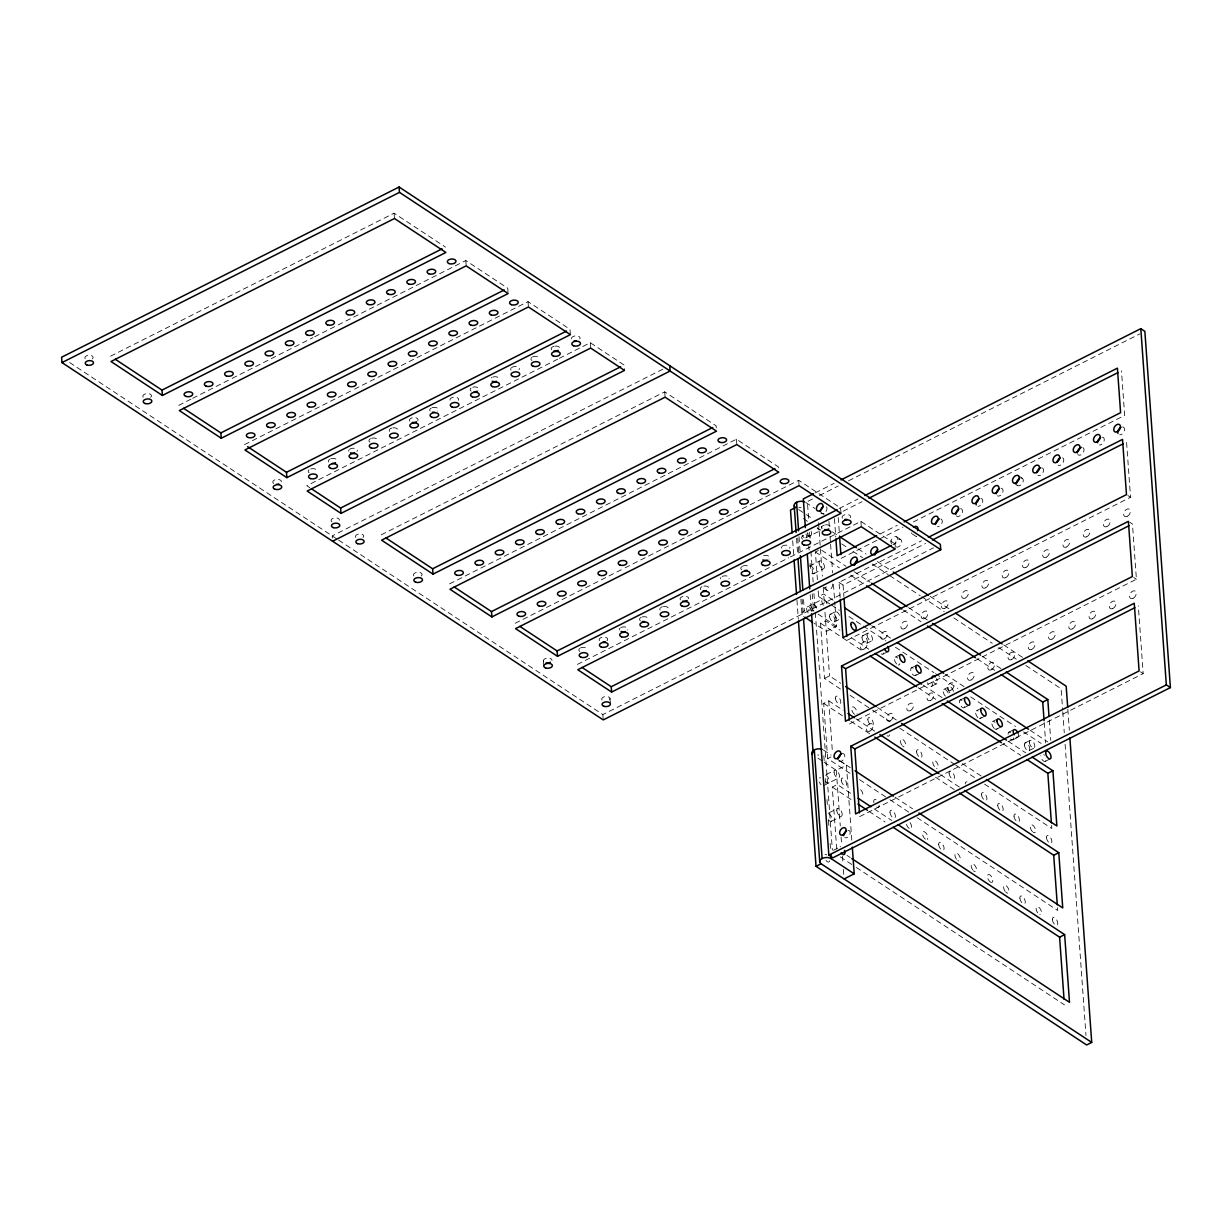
<?xml version="1.0" encoding="UTF-8"?>
<svg xmlns="http://www.w3.org/2000/svg" width="1232" height="1232" viewBox="0 0 1232 1232"><rect width="100%" height="100%" fill="white"/><g stroke="black" fill="none" stroke-linecap="round" stroke-linejoin="round"><path stroke-width="0.75" stroke-dasharray="5 3.75" d="M110.587 356.171L394.086 213.182L445.507 247.124M190.945 399.153L178.933 405.22L179.179 408.778M192.669 398.29L230.461 379.225M232.17 378.363L312.913 337.645M314.637 336.783L465.804 260.537L507.738 288.226L508.123 293.57M244.552 444.613L352.783 390.02M354.508 389.158L528.035 301.624L569.985 329.314L570.37 334.657M557.634 359.19L306.783 485.701L309.863 487.733M559.359 358.312L590.282 342.727L624.116 365.057L624.501 370.401M662.878 369.138L332.224 535.905L332.609 541.248M381.212 534.842L664.71 391.853L716.131 425.81L716.516 431.154M449.557 583.891L736.428 439.208L778.378 466.897L778.747 472.241M515.176 623.284L583.891 588.619M585.616 587.756L623.423 568.691M625.132 567.829L798.675 480.295L840.609 508L840.994 513.344M815.307 492.846L834.141 483.344M812.504 498.991L807.376 501.578L808.746 520.736M819.357 495.526L838.207 486.024M848.478 480.834L1139.723 333.949M839.069 508.539L857.965 499.006M843.119 511.218L862.03 501.686M805.851 537.814L821.097 530.284M577.423 664.387L788.757 557.788M790.467 556.926L828.274 537.86M829.983 536.998L860.906 521.398L894.74 543.728L895.125 549.072M817.401 579.825L815.415 551.998L820.481 549.441L846.091 566.35M809.532 566.119L819.665 561.007M880.064 534.01L897.235 525.34M841.163 558.358L877.246 540.155M878.97 539.293L903.01 527.157M913.328 521.952L1124.662 415.369L1121.474 370.832M813.721 573.681L823.854 568.568M840.116 597.628L839.023 582.382L921.49 540.786M818.202 590.96L818.602 596.519L823.669 593.963L833.279 600.307M839.023 582.382L843.073 585.077L925.555 543.466M807.237 606.96L822.422 599.306M338.631 540.14L602.848 714.591L933.502 547.824M830.122 614.337L835.188 611.796M840.486 689.027L824.485 678.447L820.527 623.238L825.579 620.682L839.993 630.199M834.31 621.914L839.377 619.357A4.327 2.125 63.2 0 1 835.373 616.493A4.327 2.125 63.2 0 1 835.527 611.626A4.327 2.125 63.2 0 1 839.5 615.338M835.111 607.207L836.466 626.256L826.349 631.369L814.075 623.269M847.031 640.286L1130.529 497.297L1126.572 442.088M862.6 635.789L867.667 633.233M866.789 643.35L871.856 640.794M824.485 678.447L829.536 675.891L840.748 683.298M883.021 654.069L888.087 651.512M895.079 657.226L900.13 654.669M850.003 773.357L827.642 758.589L823.684 703.38L828.751 700.823L843.119 710.325M911.31 667.944L916.377 665.388M915.499 675.506L920.566 672.965M849.541 723.923L1136.412 579.225L1132.454 524.016L1129.744 522.229M931.731 686.224L936.797 683.683A4.327 2.125 63.2 0 0 936.443 678.647M943.789 689.381L948.856 686.84M827.642 758.589L831.015 756.895M960.021 700.099L965.087 697.558M826.225 774.543L834.665 770.293M824.039 762.192L836.312 770.293L846.43 765.195L851.897 841.441M964.209 707.676L969.276 705.12M823.669 785.523L838.853 777.854M976.268 710.833L981.319 708.277M836.713 849.141L832.262 787.094L837.329 784.553L851.743 794.055M980.456 718.395L985.508 715.838M992.499 721.552L997.566 718.995M828.967 812.843L837.406 808.592M996.688 729.113L1001.755 726.557M831.477 821.251L841.595 816.154M1008.731 732.27L1013.797 729.714M859.674 816.616L1143.173 673.627L1138.322 605.944M1012.92 739.831L1017.986 737.275M1024.978 742.988L1030.044 740.432M1029.167 750.55L1034.233 747.993M833.417 850.28L838.484 847.739M1045.398 761.268L1050.465 758.727M1127.834 495.51L1130.529 497.297M1018.048 475.521L1022.113 478.201M1013.643 482.975L1017.694 485.654M1133.702 577.438L1136.412 579.225M1140.462 671.84L1143.173 673.627M912.388 534.041L916.454 536.721A4.327 2.88 -56.6 0 1 915.468 535.566M896.557 536.798L900.607 539.477M805.682 502.425L814.876 508.508M821.02 512.558L824.085 514.576M798.629 509.555L805.158 513.883M806.298 514.622L813.166 519.165M832.385 531.854L837.19 535.027M858.011 548.764L866.019 554.046M877.23 561.453L891.645 570.97M930.068 596.35L949.287 609.024M1003.726 644.967L1022.945 657.657M803.31 518.549L808.115 521.721M817.725 528.066L820.928 530.176M841.733 543.913L846.538 547.085M852.944 551.32L862.554 557.665M872.164 564.01L888.18 574.574M889.781 575.637L920.196 595.718M921.798 596.781L944.22 611.58M953.83 617.925L992.268 643.304M998.675 647.524L1016.277 659.151M1025.886 665.496L1061.122 688.765L1062.631 709.832M854.099 571.633L870.1 582.197M908.523 607.576L927.742 620.25M982.166 656.194L1001.37 668.868M815.415 551.998L839.423 567.844M850.634 575.252L865.033 584.753M903.456 610.117L921.074 621.744M977.099 658.735L994.717 670.362M824.3 588.419L826.995 590.205M871.702 625.671L890.905 638.361M945.329 674.289L964.548 686.979M1030.183 730.314L1047.785 741.941M818.602 596.519L829.814 603.911M831.415 604.974L839.423 610.256M849.017 616.601L861.83 625.055M863.432 626.118L885.839 640.917M895.448 647.247L933.871 672.626M935.473 673.673L957.88 688.472M970.693 696.927L1015.507 726.526M1023.515 731.808L1041.132 743.435M818.063 614.121L836.466 626.256M851.204 637.591L868.806 649.218M923.23 685.161L942.449 697.836M1008.084 741.171L1025.686 752.798M820.527 623.238L863.74 651.774M918.179 687.702L935.781 699.329M1003.017 743.728L1020.635 755.355M877.569 707.599L896.773 720.289M962.408 763.624L981.627 776.314M850.095 695.356L870.901 709.108M872.502 710.156L890.12 721.783M899.714 728.127L954.153 764.056M955.755 765.118L974.959 777.808M984.568 784.137L1051.805 828.535L1051.527 824.732M855.901 718.764L875.074 731.408M940.57 774.651L959.743 787.31M823.684 703.38L842.857 716.038M850.85 721.305L870.008 733.964M935.504 777.207L954.677 789.866M839.1 760.267L850.28 767.644M895.002 797.181L912.573 808.777M823.423 750.011L831.092 755.062M840.301 761.145L846.43 765.195M859.597 779.687L888.349 798.675M889.951 799.722L909.108 812.381M917.101 817.663L1057.672 910.463L1057.41 906.66M817.909 758.142L822.499 761.191M874.15 808.854L891.752 820.481M832.262 787.094L851.481 799.784M869.084 811.411L885.1 821.975M846.985 855.393L850.188 857.518M840.316 856.902L854.731 866.404M856.332 867.467L1064.448 1004.865M69.608 362.531L337.029 539.077M1067.836 709.185L1069.345 730.253M1062.769 711.742L1064.279 732.809M1065.11 744.297L1085.977 1035.404M1049.264 719.935L1050.727 740.34M1044.197 722.491L1045.66 742.896M860.906 521.398L861.291 526.742M838.237 517.532L839.439 534.226M843.073 585.077L843.905 596.488M834.449 518.564L835.773 537.121M828.951 521.429L829.367 527.142M830.045 536.675L830.46 542.388M830.599 544.298L832.647 572.895M833.463 584.322L834.973 605.297M818.556 522.722L822.391 576.099M823.207 587.525L824.439 604.681M824.978 612.304L829.536 675.891M836.312 770.293L840.286 825.902M841.086 837.005L841.641 844.705M842.457 856.071L842.857 861.784M843.412 869.407L843.828 875.136M828.751 700.823L832.432 752.228M809.563 532.224L810.117 539.878M810.933 551.366L813.135 582.012M813.952 593.501L815.199 610.749M815.338 612.658L832.355 850.142M807.869 532.932L808.146 536.736M808.823 546.269L809.101 550.088M810.055 563.424L810.471 569.138M812.242 593.916L813.474 611.072A6.499 3.681 -4.1 0 0 804.342 610.949A6.499 3.681 -4.1 0 0 803.341 616.185M823.838 755.724L824.377 763.347M825.471 778.593L826.025 786.216M826.98 799.568L827.396 805.281M828.489 820.527L828.89 826.241M830.122 843.396L830.676 851.019M810.179 594.656L811.411 611.888M798.675 480.295L799.044 485.639M799.014 536.613L799.568 544.236M799.707 546.146L800.246 553.769M803.526 599.507L804.342 610.949M797.751 538.03L798.967 555.185M802.109 599.029L803.387 616.693M796.534 538.261L797.751 555.416M800.908 599.245L802.001 614.506M792.684 540.725L793.932 557.973M796.95 600.107L798.321 619.249M736.428 439.208L736.813 444.552M664.71 391.853L665.095 397.197M590.282 342.727L590.667 348.071M609.994 698.328L610.379 703.672M602.848 714.591L603.233 719.919M528.035 301.624L528.42 306.968M543.451 661.06L543.836 666.404M465.804 260.537L466.173 265.881M394.086 213.182L394.471 218.526M331.978 521.86A4.189 2.372 -4.1 0 1 334.072 517.994A4.189 2.372 -4.1 0 1 339.385 520.274M273.72 483.498A4.312 2.433 -4.1 0 1 275.876 479.525A4.312 2.433 -4.1 0 1 281.343 481.866M85.177 358.758A4.158 2.356 -4.1 0 1 89.443 355.263A4.158 2.356 -4.1 0 1 92.323 358.866M143.189 397.212A4.327 2.449 -4.1 0 1 147.624 393.562A4.327 2.449 -4.1 0 1 150.643 397.32M571.494 338.908A4.327 2.449 -4.1 0 1 576.237 335.859A4.327 2.449 -4.1 0 1 579.795 339.016M551.551 349.719A4.327 2.449 -4.1 0 1 553.784 346.377M554.862 346.146A4.327 2.449 -4.1 0 1 559.79 347.963M531.885 360.452A4.327 2.449 -4.1 0 1 530.961 358.697M531.238 358.05A4.327 2.449 -4.1 0 1 531.777 357.465M532.563 356.972A4.327 2.449 -4.1 0 1 537.352 356.495A4.327 2.449 -4.1 0 1 539.57 358.805M511.526 367.675A4.327 2.449 -4.1 0 1 517.101 366.705A4.327 2.449 -4.1 0 1 519.042 369.662M511.064 370.139A4.327 2.449 -4.1 0 1 510.987 368.276M493.031 377.007A4.327 2.449 -4.1 0 1 497.759 377.254A4.327 2.449 -4.1 0 1 498.806 379.872M491.275 377.901A4.327 2.449 -4.1 0 1 492.061 377.392M471.148 391.098A4.327 2.449 -4.1 0 1 471.024 388.111M472.78 387.218A4.327 2.449 -4.1 0 1 478.817 389.451M449.988 400.184A4.327 2.449 -4.1 0 1 454.747 397.135A4.327 2.449 -4.1 0 1 458.304 400.308M432.278 407.653A4.327 2.449 -4.1 0 1 437.391 408.115A4.327 2.449 -4.1 0 1 437.499 411.103M430.06 410.995A4.327 2.449 -4.1 0 1 431.308 408.038M409.809 421.221A4.327 2.449 -4.1 0 1 413.675 417.571A4.327 2.449 -4.1 0 1 417.802 420.728M392.869 427.843A4.327 2.449 -4.1 0 1 397.551 430.938M389.558 431.431A4.327 2.449 -4.1 0 1 391.776 428.074M371.525 438.299A4.327 2.449 -4.1 0 1 376.268 438.53A4.327 2.449 -4.1 0 1 377.3 441.148M369.893 442.165A4.327 2.449 -4.1 0 1 370.57 438.669M349.534 449.387A4.327 2.449 -4.1 0 1 355.109 448.417A4.327 2.449 -4.1 0 1 357.049 451.374M348.748 451.251A4.327 2.449 -4.1 0 1 348.995 449.973M328.805 462.062A4.327 2.449 -4.1 0 1 330.068 459.105M331.023 458.72A4.327 2.449 -4.1 0 1 337.044 460.306M309.14 472.795A4.327 2.449 -4.1 0 1 309.032 469.808M310.772 468.93A4.327 2.449 -4.1 0 1 316.824 471.163M602.032 700.022A4.189 2.372 -4.1 0 1 605.774 696.511A4.189 2.372 -4.1 0 1 609.763 699.56M543.759 661.661A4.312 2.433 -4.1 0 1 547.039 658.104A4.312 2.433 -4.1 0 1 551.967 660.537M355.817 537.445A4.158 2.356 -4.1 0 1 360.067 533.933A4.158 2.356 -4.1 0 1 362.963 537.537M413.813 575.883A4.327 2.449 -4.1 0 1 418.249 572.233A4.327 2.449 -4.1 0 1 421.267 575.991M842.426 518.179A4.327 2.449 -4.1 0 1 846.307 514.545A4.327 2.449 -4.1 0 1 850.419 517.686M825.486 524.817A4.327 2.449 -4.1 0 1 830.168 527.912M822.191 528.389A4.327 2.449 -4.1 0 1 822.114 526.511M822.653 525.925A4.327 2.449 -4.1 0 1 824.408 525.048M802.525 539.123A4.327 2.449 -4.1 0 1 805.235 535.027A4.327 2.449 -4.1 0 1 809.932 538.122M782.151 546.346A4.327 2.449 -4.1 0 1 787.725 545.376A4.327 2.449 -4.1 0 1 789.681 548.332M781.365 548.225A4.327 2.449 -4.1 0 1 781.612 546.946M763.655 555.678A4.327 2.449 -4.1 0 1 768.768 556.156A4.327 2.449 -4.1 0 1 768.876 559.143M741.772 569.769A4.327 2.449 -4.1 0 1 741.664 566.782M742.434 566.273A4.327 2.449 -4.1 0 1 747.223 565.811A4.327 2.449 -4.1 0 1 749.441 568.121M722.183 576.484A4.327 2.449 -4.1 0 1 727.45 576.176A4.327 2.449 -4.1 0 1 728.928 578.978M720.612 578.855A4.327 2.449 -4.1 0 1 720.859 577.577M703.996 586.093A4.327 2.449 -4.1 0 1 708.338 587.033A4.327 2.449 -4.1 0 1 708.138 589.774M700.685 589.666A4.327 2.449 -4.1 0 1 701.932 586.709M680.434 599.892A4.327 2.449 -4.1 0 1 683.745 596.303A4.327 2.449 -4.1 0 1 688.688 598.767M663.494 606.514A4.327 2.449 -4.1 0 1 668.175 609.609M660.183 610.102A4.327 2.449 -4.1 0 1 660.121 608.223M660.66 607.638A4.327 2.449 -4.1 0 1 662.4 606.745M640.517 620.836A4.327 2.449 -4.1 0 1 641.194 617.34M642.149 616.97A4.327 2.449 -4.1 0 1 648.201 619.188M620.943 627.55A4.327 2.449 -4.1 0 1 626.21 627.242A4.327 2.449 -4.1 0 1 627.673 630.045M619.373 629.922A4.327 2.449 -4.1 0 1 620.158 628.058M599.43 640.732A4.327 2.449 -4.1 0 1 603.865 637.098A4.327 2.449 -4.1 0 1 606.883 640.84M579.779 651.466A4.327 2.449 -4.1 0 1 579.656 648.479M580.441 647.986A4.327 2.449 -4.1 0 1 585.231 647.508A4.327 2.449 -4.1 0 1 587.448 649.834M801.123 507.399A4.327 2.449 -4.1 0 1 798.906 507.322M813.921 611.134A4.312 2.11 63.2 0 1 811.688 605.805A4.312 2.11 63.2 0 1 814.352 604.804A4.312 2.11 63.2 0 1 817.062 609.948M811.103 531.377A4.327 2.125 63.2 0 1 810.733 535.52A4.327 2.125 63.2 0 1 807.145 532.855M810.055 565.919A4.327 2.125 63.2 0 1 814.183 570.709A4.327 2.125 63.2 0 1 811.888 573.465M823.376 605.235A4.312 2.11 63.2 0 1 822.653 599.168A4.312 2.11 63.2 0 1 827.026 603.865M819.265 530.068A4.327 2.125 63.2 0 1 817.278 527.758M821.22 526.264A4.327 2.125 63.2 0 1 821.713 528.282M818.864 754.97A4.327 2.449 -4.1 0 1 817.74 755.016M825.686 775.282A4.327 2.125 63.2 0 1 829.352 781.411A4.327 2.125 63.2 0 1 825.502 781.365M828.428 813.567A4.327 2.125 63.2 0 1 832.093 819.711A4.327 2.125 63.2 0 1 828.243 819.665M840.162 846.877A4.312 2.11 63.2 0 1 840.686 846.692M1018.448 734.303A4.327 2.125 63.2 0 1 1015.445 736.474M949.81 692.8A4.327 2.125 63.2 0 1 949.102 686.701A4.327 2.125 63.2 0 1 953.491 691.414M936.797 683.683A4.327 2.125 63.2 0 1 932.978 681.157M829.629 860.845A4.158 2.033 63.2 0 1 825.394 859.505M825.04 854.669A4.158 2.033 63.2 0 1 826.811 854.885M821.113 784.707A4.327 2.125 63.2 0 1 819.357 781.966M819.48 777.946A4.327 2.125 63.2 0 1 820.62 777.823M808.192 612.905A4.312 2.11 63.2 0 1 807.468 606.837A4.312 2.11 63.2 0 1 811.842 611.519M804.065 537.599A4.189 2.048 63.2 0 1 802.155 535.366M805.959 533.933A4.189 2.048 63.2 0 1 806.205 537.368M1045.783 760.822A4.327 2.125 63.2 0 1 1042.857 760.467A4.327 2.125 63.2 0 1 1040.609 755.709M1043.766 754.508A4.327 2.125 63.2 0 1 1044.443 755.293M1013.536 737.829A4.327 2.125 63.2 0 1 1010.379 739.031M1008.13 734.257A4.327 2.125 63.2 0 1 1010.579 732.486M997.073 728.651A4.327 2.125 63.2 0 1 994.855 728.897M994.147 728.312A4.327 2.125 63.2 0 1 991.914 722.676A4.327 2.125 63.2 0 1 995.056 722.352M981.042 717.255A4.327 2.125 63.2 0 1 979.301 718.518M977.9 717.594A4.327 2.125 63.2 0 1 975.636 712.373A4.327 2.125 63.2 0 1 978.1 711.049M964.795 706.537A4.327 2.125 63.2 0 1 961.668 706.86A4.327 2.125 63.2 0 1 959.435 701.239A4.327 2.125 63.2 0 1 962.577 700.916M945.421 696.142A4.327 2.125 63.2 0 1 943.173 690.798A4.327 2.125 63.2 0 1 945.868 689.781A4.327 2.125 63.2 0 1 948.594 694.956M931.854 682.22A4.327 2.125 63.2 0 1 931.223 686.424A4.327 2.125 63.2 0 1 927.434 682.682M916.084 674.381A4.327 2.125 63.2 0 1 913.189 674.92A4.327 2.125 63.2 0 1 910.694 669.638A4.327 2.125 63.2 0 1 913.158 668.16M899.853 663.663A4.327 2.125 63.2 0 1 898.113 664.91M896.711 663.986A4.327 2.125 63.2 0 1 894.494 658.365A4.327 2.125 63.2 0 1 897.62 658.027M883.606 652.929A4.327 2.125 63.2 0 1 881.188 653.853M854.592 714.344A4.327 2.125 63.2 0 1 851.605 708.693A4.327 2.125 63.2 0 1 854.546 707.584A4.327 2.125 63.2 0 1 857.01 713.42M889.489 734.873A4.327 2.125 63.2 0 1 887.055 735.781M903.995 746.838A4.327 2.125 63.2 0 1 902.594 745.914M901.916 745.129A4.327 2.125 63.2 0 1 900.808 739.277A4.327 2.125 63.2 0 1 904.95 742.018A4.327 2.125 63.2 0 1 904.611 746.915M934.38 766.566A4.327 2.125 63.2 0 1 933.425 760.591A4.327 2.125 63.2 0 1 937.737 764.148A4.327 2.125 63.2 0 1 936.459 768.291M965.287 784.029A4.327 2.125 63.2 0 1 967.043 781.92M1032.493 831.677A4.327 2.125 63.2 0 1 1030.707 825.04A4.327 2.125 63.2 0 1 1035.28 828.813A4.327 2.125 63.2 0 1 1033.201 832.262M860.66 789.727A4.327 2.125 63.2 0 1 862.908 794.501A4.327 2.125 63.2 0 1 861.153 796.611M879.14 805.22A4.327 2.125 63.2 0 1 876.691 806.991M873.888 802.633A4.327 2.125 63.2 0 1 876.183 799.861M910.048 822.683A4.327 2.125 63.2 0 1 911.634 827.103A4.327 2.125 63.2 0 1 909.863 828.766M909.17 828.428A4.327 2.125 63.2 0 1 906.367 824.069M925.401 839.146A4.327 2.125 63.2 0 1 922.475 832.94A4.327 2.125 63.2 0 1 926.279 833.402A4.327 2.125 63.2 0 1 927.249 839.377M958.573 860.937A4.327 2.125 63.2 0 1 957.88 860.598M956.494 859.228A4.327 2.125 63.2 0 1 955.385 853.376A4.327 2.125 63.2 0 1 959.543 856.117A4.327 2.125 63.2 0 1 959.204 861.014M972.741 869.946A4.327 2.125 63.2 0 1 972.11 863.817A4.327 2.125 63.2 0 1 976.483 868.899A4.327 2.125 63.2 0 1 973.419 870.731M991.052 882.374A4.327 2.125 63.2 0 1 987.386 876.091A4.327 2.125 63.2 0 1 991.452 876.583A4.327 2.125 63.2 0 1 991.683 882.451M1005.204 891.383A4.327 2.125 63.2 0 1 1004.573 885.254A4.327 2.125 63.2 0 1 1008.962 890.336A4.327 2.125 63.2 0 1 1005.882 892.168M1037.683 912.82A4.327 2.125 63.2 0 1 1036.728 906.844A4.327 2.125 63.2 0 1 1041.025 910.402A4.327 2.125 63.2 0 1 1039.762 914.529M826.241 586.817A4.312 2.849 -56.6 0 1 823.684 587.741M911.803 533.564A4.327 2.88 -56.6 0 1 911.403 532.871M891.552 543.774A4.327 2.88 -56.6 0 1 893.508 537.306A4.327 2.88 -56.6 0 1 897.712 539.462A4.327 2.88 -56.6 0 1 892.877 544.467M842.072 753.645A4.327 2.88 -56.6 0 1 844.29 758.342A4.327 2.88 -56.6 0 1 838.653 760.775M848.34 830.306A4.158 2.757 -56.6 0 1 849.664 834.865A4.158 2.757 -56.6 0 1 844.829 837.652M832.37 583.968A4.312 2.849 -56.6 0 1 829.444 590.051A4.312 2.849 -56.6 0 1 825.887 587.233M826.41 506.799A4.189 2.772 -56.6 0 1 824.793 512.851M823.946 513.39A4.189 2.772 -56.6 0 1 821.005 513.097M1122.614 426.919A4.327 2.88 -56.6 0 1 1124.2 431.169A4.327 2.88 -56.6 0 1 1119.688 434.788M1102.363 437.129A4.327 2.88 -56.6 0 1 1103.949 441.379A4.327 2.88 -56.6 0 1 1099.437 445.014M1082.866 447.57A4.327 2.88 -56.6 0 1 1082.913 453.068A4.327 2.88 -56.6 0 1 1077.861 454.546M1062.615 457.78A4.327 2.88 -56.6 0 1 1062.97 462.816A4.327 2.88 -56.6 0 1 1058.196 465.219M1042.364 467.991A4.327 2.88 -56.6 0 1 1042.719 473.026A4.327 2.88 -56.6 0 1 1037.945 475.429M1021.374 477.985A4.327 2.88 -56.6 0 1 1022.468 483.237A4.327 2.88 -56.6 0 1 1017.108 485.177M1001.123 488.195A4.327 2.88 -56.6 0 1 1002.494 492.954A4.327 2.88 -56.6 0 1 997.443 495.865M980.872 498.421A4.327 2.88 -56.6 0 1 982.458 502.656A4.327 2.88 -56.6 0 1 977.946 506.29M960.621 508.631A4.327 2.88 -56.6 0 1 961.73 513.883A4.327 2.88 -56.6 0 1 956.355 515.823M941.109 519.057A4.327 2.88 -56.6 0 1 941.741 523.6A4.327 2.88 -56.6 0 1 937.444 526.711M895.618 546.454A4.327 2.88 -56.6 0 1 897.851 539.801A4.327 2.88 -56.6 0 1 901.67 542.819A4.327 2.88 -56.6 0 1 896.203 546.931M819.049 563.009A4.327 2.125 63.2 0 0 823.33 568.768A4.327 2.125 63.2 0 0 822.884 562.608A4.327 2.125 63.2 0 0 819.049 563.009M836.79 810.579A4.327 2.125 63.2 0 0 841.071 816.339A4.327 2.125 63.2 0 0 840.64 810.179A4.327 2.125 63.2 0 0 836.79 810.579M834.049 772.279A4.327 2.125 63.2 0 0 838.33 778.054A4.327 2.125 63.2 0 0 837.883 771.879A4.327 2.125 63.2 0 0 834.049 772.279M1029.428 742.434A4.327 2.125 63.2 0 0 1033.71 748.194A4.327 2.125 63.2 0 0 1033.263 742.018A4.327 2.125 63.2 0 0 1029.428 742.434M867.051 635.235A4.327 2.125 63.2 0 0 871.332 640.994A4.327 2.125 63.2 0 0 870.885 634.819A4.327 2.125 63.2 0 0 867.051 635.235M1024.362 744.99A4.327 2.125 63.2 0 0 1028.643 750.75A4.327 2.125 63.2 0 0 1028.196 744.575A4.327 2.125 63.2 0 0 1024.362 744.99M861.984 637.776A4.327 2.125 63.2 0 0 866.265 643.551A4.327 2.125 63.2 0 0 865.819 637.375A4.327 2.125 63.2 0 0 861.984 637.776M829.506 616.339A4.327 2.125 63.2 0 0 833.787 622.098A4.327 2.125 63.2 0 0 833.356 615.938A4.327 2.125 63.2 0 0 829.506 616.339M835.388 698.267A4.327 2.125 63.2 0 0 839.67 704.042A4.327 2.125 63.2 0 0 839.223 697.866A4.327 2.125 63.2 0 0 835.388 698.267M867.867 719.719A4.327 2.125 63.2 0 0 872.148 725.479A4.327 2.125 63.2 0 0 871.702 719.303A4.327 2.125 63.2 0 0 867.867 719.719M916.577 751.874A4.327 2.125 63.2 0 0 920.858 757.634A4.327 2.125 63.2 0 0 920.412 751.474A4.327 2.125 63.2 0 0 916.577 751.874M949.056 773.311A4.327 2.125 63.2 0 0 953.322 779.086A4.327 2.125 63.2 0 0 952.89 772.911A4.327 2.125 63.2 0 0 949.056 773.311M981.519 794.748A4.327 2.125 63.2 0 0 985.8 800.523A4.327 2.125 63.2 0 0 985.369 794.347A4.327 2.125 63.2 0 0 981.519 794.748M997.766 805.482A4.327 2.125 63.2 0 0 1002.047 811.241A4.327 2.125 63.2 0 0 1001.601 805.066A4.327 2.125 63.2 0 0 997.766 805.482M1013.998 816.2A4.327 2.125 63.2 0 0 1018.279 821.96A4.327 2.125 63.2 0 0 1017.832 815.784A4.327 2.125 63.2 0 0 1013.998 816.2M1046.476 837.637A4.327 2.125 63.2 0 0 1050.757 843.396A4.327 2.125 63.2 0 0 1050.311 837.236A4.327 2.125 63.2 0 0 1046.476 837.637M841.256 780.21A4.327 2.125 63.2 0 0 845.537 785.97A4.327 2.125 63.2 0 0 845.09 779.794A4.327 2.125 63.2 0 0 841.256 780.21M889.966 812.365A4.327 2.125 63.2 0 0 894.247 818.125A4.327 2.125 63.2 0 0 893.816 811.965A4.327 2.125 63.2 0 0 889.966 812.365M938.676 844.521A4.327 2.125 63.2 0 0 942.957 850.296A4.327 2.125 63.2 0 0 942.526 844.12A4.327 2.125 63.2 0 0 938.676 844.521M1019.865 898.128A4.327 2.125 63.2 0 0 1024.146 903.888A4.327 2.125 63.2 0 0 1023.715 897.728A4.327 2.125 63.2 0 0 1019.865 898.128M1052.344 919.565A4.327 2.125 63.2 0 0 1056.625 925.324A4.327 2.125 63.2 0 0 1056.178 919.164A4.327 2.125 63.2 0 0 1052.344 919.565M864.032 649.125A4.327 2.88 -56.6 0 0 866.573 642.303A4.327 2.88 -56.6 0 0 860.721 645.26A4.327 2.88 -56.6 0 0 864.032 649.125M884.283 638.915A4.327 2.88 -56.6 0 0 886.824 632.093A4.327 2.88 -56.6 0 0 880.972 635.05A4.327 2.88 -56.6 0 0 884.283 638.915M904.534 628.705A4.327 2.88 -56.6 0 0 907.075 621.883A4.327 2.88 -56.6 0 0 901.223 624.824A4.327 2.88 -56.6 0 0 904.534 628.705M924.785 618.479A4.327 2.88 -56.6 0 0 927.326 611.673A4.327 2.88 -56.6 0 0 921.474 614.614A4.327 2.88 -56.6 0 0 924.785 618.479M945.036 608.269A4.327 2.88 -56.6 0 0 947.577 601.462A4.327 2.88 -56.6 0 0 941.725 604.404A4.327 2.88 -56.6 0 0 945.036 608.269M965.287 598.059A4.327 2.88 -56.6 0 0 967.828 591.237A4.327 2.88 -56.6 0 0 961.976 594.194A4.327 2.88 -56.6 0 0 965.287 598.059M985.538 587.849A4.327 2.88 -56.6 0 0 988.079 581.027A4.327 2.88 -56.6 0 0 982.227 583.983A4.327 2.88 -56.6 0 0 985.538 587.849M1005.789 577.639A4.327 2.88 -56.6 0 0 1008.33 570.816A4.327 2.88 -56.6 0 0 1002.478 573.758A4.327 2.88 -56.6 0 0 1005.789 577.639M1026.04 567.413A4.327 2.88 -56.6 0 0 1028.566 560.606A4.327 2.88 -56.6 0 0 1022.729 563.548A4.327 2.88 -56.6 0 0 1026.04 567.413M1046.276 557.203A4.327 2.88 -56.6 0 0 1048.817 550.381A4.327 2.88 -56.6 0 0 1042.98 553.337A4.327 2.88 -56.6 0 0 1046.276 557.203M1066.527 546.993A4.327 2.88 -56.6 0 0 1069.068 540.17A4.327 2.88 -56.6 0 0 1063.231 543.127A4.327 2.88 -56.6 0 0 1066.527 546.993M1086.778 536.782A4.327 2.88 -56.6 0 0 1089.319 529.96A4.327 2.88 -56.6 0 0 1083.482 532.917A4.327 2.88 -56.6 0 0 1086.778 536.782M1107.029 526.572A4.327 2.88 -56.6 0 0 1109.57 519.75A4.327 2.88 -56.6 0 0 1103.733 522.691A4.327 2.88 -56.6 0 0 1107.029 526.572M1127.28 516.347A4.327 2.88 -56.6 0 0 1129.821 509.54A4.327 2.88 -56.6 0 0 1123.969 512.481A4.327 2.88 -56.6 0 0 1127.28 516.347M869.915 731.053A4.327 2.88 -56.6 0 0 872.441 724.247A4.327 2.88 -56.6 0 0 866.604 727.188A4.327 2.88 -56.6 0 0 869.915 731.053M890.151 720.843A4.327 2.88 -56.6 0 0 892.692 714.021A4.327 2.88 -56.6 0 0 886.855 716.978A4.327 2.88 -56.6 0 0 890.151 720.843M910.402 710.633A4.327 2.88 -56.6 0 0 912.943 703.811A4.327 2.88 -56.6 0 0 907.106 706.768A4.327 2.88 -56.6 0 0 910.402 710.633M930.653 700.423A4.327 2.88 -56.6 0 0 933.194 693.601A4.327 2.88 -56.6 0 0 927.357 696.542A4.327 2.88 -56.6 0 0 930.653 700.423M950.904 690.197A4.327 2.88 -56.6 0 0 953.445 683.39A4.327 2.88 -56.6 0 0 947.608 686.332A4.327 2.88 -56.6 0 0 950.904 690.197M971.155 679.987A4.327 2.88 -56.6 0 0 973.696 673.18A4.327 2.88 -56.6 0 0 967.844 676.122A4.327 2.88 -56.6 0 0 971.155 679.987M991.406 669.777A4.327 2.88 -56.6 0 0 993.947 662.955A4.327 2.88 -56.6 0 0 988.095 665.911A4.327 2.88 -56.6 0 0 991.406 669.777M1011.657 659.567A4.327 2.88 -56.6 0 0 1014.198 652.744A4.327 2.88 -56.6 0 0 1008.346 655.701A4.327 2.88 -56.6 0 0 1011.657 659.567M1031.908 649.356A4.327 2.88 -56.6 0 0 1034.449 642.534A4.327 2.88 -56.6 0 0 1028.597 645.476A4.327 2.88 -56.6 0 0 1031.908 649.356M1052.159 639.131A4.327 2.88 -56.6 0 0 1054.7 632.324A4.327 2.88 -56.6 0 0 1048.848 635.265A4.327 2.88 -56.6 0 0 1052.159 639.131M1072.41 628.921A4.327 2.88 -56.6 0 0 1074.951 622.114A4.327 2.88 -56.6 0 0 1069.099 625.055A4.327 2.88 -56.6 0 0 1072.41 628.921M1092.661 618.71A4.327 2.88 -56.6 0 0 1095.202 611.888A4.327 2.88 -56.6 0 0 1089.35 614.845A4.327 2.88 -56.6 0 0 1092.661 618.71M1112.912 608.5A4.327 2.88 -56.6 0 0 1115.437 601.678A4.327 2.88 -56.6 0 0 1109.601 604.635A4.327 2.88 -56.6 0 0 1112.912 608.5M1133.147 598.29A4.327 2.88 -56.6 0 0 1135.688 591.468A4.327 2.88 -56.6 0 0 1129.852 594.409A4.327 2.88 -56.6 0 0 1133.147 598.29"/><path stroke-width="1.5" d="M399.091 187.018L61.6 357.234L61.985 362.578L603.233 719.919L940.74 549.703L940.355 544.359L399.091 187.018L399.476 192.361L940.74 549.703M61.985 362.578L399.476 192.361M115.254 359.251L162.008 390.113L442.057 248.864M162.393 395.457L445.876 252.468L394.471 218.526L110.972 361.515L162.393 395.457L162.008 390.113M183.583 408.3L220.867 432.909L504.304 289.951M221.252 438.253L508.123 293.57L466.173 265.881L179.302 410.564L221.252 438.253L220.867 432.909M247.647 446.662L286.486 472.303L566.551 331.054M286.871 477.646L570.37 334.657L528.42 306.968L244.922 449.957L286.871 477.646L286.486 472.303M311.403 488.75L340.617 508.046L620.682 366.782M341.002 513.39L624.501 370.401L590.667 348.071L307.168 491.044L341.002 513.39L340.617 508.046M332.609 541.248L670.1 371.032L669.731 365.688M385.893 537.922L432.632 568.784L712.697 427.535M433.017 574.127L716.516 431.154L665.095 397.197L381.597 540.186L433.017 574.127L432.632 568.784M454.208 586.971L491.506 611.58L774.928 468.637M491.876 616.924L778.747 472.241L736.813 444.552L449.942 589.235L491.876 616.924L491.506 611.58M813.582 493.709L803.31 498.898L805.374 527.619M840.994 479.895L1140.801 328.667L1144.867 331.362L1170.4 687.579L832.909 857.795L828.843 855.116L811.549 613.813M864.833 495.541L1117.409 368.152L1120.596 412.689L904.119 521.875M519.827 626.364L557.126 650.973L837.175 509.725M868.899 498.221L1118.025 372.572M557.495 656.317L840.994 513.344L799.044 485.639L515.561 628.628L557.495 656.317L557.126 650.973M876.614 535.735L837.098 555.678L835.912 538.969M582.028 667.421L611.241 686.717L891.306 545.468M611.626 692.061L895.125 549.072L861.291 526.742L577.793 669.731L611.626 692.061L611.241 686.717M928.358 537.321L1122.521 439.408L1126.479 494.617L842.981 637.606L840.255 599.522M932.424 540.001L1123.137 443.813M841.518 666.019L1128.389 521.336L1132.347 576.545L845.475 721.244L841.518 666.019L845.583 668.699L849.264 720.104M845.583 668.699L1129.02 525.741M850.758 746.253L1134.256 603.264L1139.107 670.947L855.624 813.936L850.758 746.253L854.823 748.933L859.412 812.858M854.823 748.933L1134.888 607.684M1001.123 674.597L1042.734 702.071L1047.801 699.53L1049.002 716.223M828.843 855.116L1166.334 684.9L1170.4 687.579M798.459 621.174L816.031 866.312L821.097 863.755A6.499 3.681 -4.1 0 1 822.098 858.519L814.306 749.872A6.499 3.681 -4.1 0 1 822.206 749.395M1027.041 759.574L1047.847 773.326L1052.913 770.77L1056.871 825.979L986.432 779.471M844.089 878.94L854.223 873.842L852.313 847.154M959.466 793.023L1053.714 855.254L1058.781 852.698L1062.739 907.907L918.964 812.997M893.092 827.257L1059.597 937.182L1064.648 934.626L1069.499 1002.309L851.789 858.565M1069.884 737.922L1091.721 1042.426L1086.655 1044.982L816.031 866.312M840.393 537.137L856.409 547.716M893.246 572.033L928.466 595.287M955.693 613.259L1002.124 643.92M1027.75 660.829L1066.188 686.209L1067.697 707.276M871.702 583.26L906.921 606.514M932.532 623.423L980.564 655.131M1006.174 672.041L1047.801 699.53M866.635 585.816L901.855 609.07M927.48 625.979L975.498 657.688M844.474 607.699L870.1 624.624M897.312 642.58L943.727 673.242M969.353 690.151L1028.581 729.252M875.213 653.453L921.628 684.099M947.254 701.008L1006.482 740.124M1032.093 757.033L1052.913 770.77M870.146 656.009L916.577 686.655M942.187 703.564L1001.416 742.665M804.881 617.201L812.55 622.252M845.552 686.47L875.967 706.552M901.578 723.461L959.22 761.515M847.924 713.482L854.315 717.702M879.864 734.58L938.969 773.604M964.533 790.467L1058.781 852.698M874.812 737.136L932.316 775.097M855.07 770.801L893.416 796.118M858.134 798.29L870.947 806.744M898.159 824.716L1064.648 934.626M857.872 804.003L867.482 810.348M822.098 858.519A6.499 3.681 -4.1 0 1 831.215 858.658L854.223 873.842M821.097 863.755L1091.721 1042.426M1140.801 328.667L1166.334 684.9M1042.734 702.071L1044.074 720.628M1047.847 773.326L1051.389 822.822M1053.714 855.254L1057.272 904.75M1059.597 937.182L1064.032 999.229M839.562 536.089L840.902 554.646M844.028 598.398L846.769 636.482M830.938 854.839L831.215 858.658M807.299 554.431L809.763 588.911M796.565 502.302L798.613 530.9M800.384 555.678L802.848 589.989M803.526 618.618L813.135 752.675M794.209 505.859L796.118 532.532M798.028 559.22L800.353 591.622M811.95 753.43L819.742 862.077M792.145 533.071L790.497 510.094L795.564 507.538A6.499 3.681 -4.1 0 1 795.934 502.656A6.499 3.681 -4.1 0 1 804.465 501.824M794.07 559.882L796.534 594.363M278.802 483.96A4.312 2.433 -4.1 0 1 276.599 484.253M576.422 340.725A4.327 2.449 -4.1 0 1 574.204 340.694M558.219 350.319A4.327 2.449 -4.1 0 1 553.953 350.904M496.511 381.35A4.327 2.449 -4.1 0 1 492.215 381.289M477.231 391.175A4.327 2.449 -4.1 0 1 474.043 391.853M434.68 412.212A4.327 2.449 -4.1 0 1 432.447 412.181M416.478 421.821A4.327 2.449 -4.1 0 1 412.196 422.407M354.754 452.837A4.327 2.449 -4.1 0 1 350.458 452.775M335.474 462.678A4.327 2.449 -4.1 0 1 332.301 463.355M550.381 662.262A4.312 2.433 -4.1 0 1 546.13 662.831M847.046 519.396A4.327 2.449 -4.1 0 1 844.829 519.365M828.843 528.99A4.327 2.449 -4.1 0 1 824.578 529.575M767.136 560.021A4.327 2.449 -4.1 0 1 762.839 559.959M746.885 570.231A4.327 2.449 -4.1 0 1 744.667 570.524M706.383 590.652A4.327 2.449 -4.1 0 1 703.072 590.852M687.102 600.492A4.327 2.449 -4.1 0 1 682.821 601.077M644.552 621.529A4.327 2.449 -4.1 0 1 642.319 621.498M625.394 631.508A4.327 2.449 -4.1 0 1 621.082 631.446M605.143 641.718A4.327 2.449 -4.1 0 1 602.925 642.026M812.427 754.323A6.499 3.681 -4.1 0 1 814.306 749.872M844.444 850.403A4.312 2.11 63.2 0 1 844.32 854.392A4.312 2.11 63.2 0 1 841.117 852.821M1014.167 734.749A4.327 2.125 63.2 0 1 1014.044 729.59A4.327 2.125 63.2 0 1 1018.109 733.256M932.008 678.108A4.327 2.125 63.2 0 1 935.165 676.922M887.733 646.477A4.327 2.125 63.2 0 1 888.087 651.512A4.327 2.125 63.2 0 1 884.268 648.987M913.482 527.311A4.327 2.88 -56.6 0 1 917.116 526.788A4.327 2.88 -56.6 0 1 917.64 530.622M843.704 835.727A4.158 2.757 -56.6 0 1 846.692 830.676M838.083 759.22A4.327 2.88 -56.6 0 1 841.194 753.953M820.45 511.588A4.189 2.772 -56.6 0 1 823.453 506.506M1117.963 433.418A4.327 2.88 -56.6 0 1 1120.904 427.304M1097.527 442.781A4.327 2.88 -56.6 0 1 1100.653 437.514M1077.276 452.991A4.327 2.88 -56.6 0 1 1081.28 447.401M1057.071 462.216A4.327 2.88 -56.6 0 1 1060.151 457.934M1036.836 472.441A4.327 2.88 -56.6 0 1 1040.778 467.837M1016.523 483.622A4.327 2.88 -56.6 0 1 1019.649 478.37M996.288 493.847A4.327 2.88 -56.6 0 1 999.398 488.58M976.206 504.92A4.327 2.88 -56.6 0 1 979.147 498.791M955.786 514.268A4.327 2.88 -56.6 0 1 958.896 509.001M935.535 524.478A4.327 2.88 -56.6 0 1 939.539 518.903M874.782 555.124A4.327 2.88 -56.6 0 1 877.908 549.857M854.531 565.334A4.327 2.88 -56.6 0 1 857.657 560.067M86.918 364.995A4.158 2.356 -4.1 0 0 93.493 363.024A4.158 2.356 -4.1 0 0 87.703 360.899A4.158 2.356 -4.1 0 0 86.918 364.995M144.976 403.48A4.327 2.449 -4.1 0 0 151.829 401.432A4.327 2.449 -4.1 0 0 145.792 399.214A4.327 2.449 -4.1 0 0 144.976 403.48M274.905 489.243A4.312 2.433 -4.1 0 0 281.728 487.21A4.312 2.433 -4.1 0 0 275.722 484.992A4.312 2.433 -4.1 0 0 274.905 489.243M333.148 527.589A4.189 2.372 -4.1 0 0 339.77 525.617A4.189 2.372 -4.1 0 0 333.934 523.461A4.189 2.372 -4.1 0 0 333.148 527.589M573.588 345.776A4.327 2.449 -4.1 0 0 580.457 343.728A4.327 2.449 -4.1 0 0 574.405 341.495A4.327 2.449 -4.1 0 0 573.588 345.776M553.337 355.986A4.327 2.449 -4.1 0 0 560.206 353.938A4.327 2.449 -4.1 0 0 554.154 351.721A4.327 2.449 -4.1 0 0 553.337 355.986M533.086 366.197A4.327 2.449 -4.1 0 0 539.955 364.148A4.327 2.449 -4.1 0 0 533.903 361.931A4.327 2.449 -4.1 0 0 533.086 366.197M512.835 376.422A4.327 2.449 -4.1 0 0 519.704 374.374A4.327 2.449 -4.1 0 0 513.667 372.141A4.327 2.449 -4.1 0 0 512.835 376.422M492.584 386.632A4.327 2.449 -4.1 0 0 499.453 384.584A4.327 2.449 -4.1 0 0 493.416 382.351A4.327 2.449 -4.1 0 0 492.584 386.632M472.349 396.843A4.327 2.449 -4.1 0 0 479.202 394.794A4.327 2.449 -4.1 0 0 473.165 392.561A4.327 2.449 -4.1 0 0 472.349 396.843M452.098 407.053A4.327 2.449 -4.1 0 0 458.951 405.005A4.327 2.449 -4.1 0 0 452.914 402.787A4.327 2.449 -4.1 0 0 452.098 407.053M431.847 417.263A4.327 2.449 -4.1 0 0 438.7 415.215A4.327 2.449 -4.1 0 0 432.663 412.997A4.327 2.449 -4.1 0 0 431.847 417.263M411.596 427.489A4.327 2.449 -4.1 0 0 418.449 425.44A4.327 2.449 -4.1 0 0 412.412 423.207A4.327 2.449 -4.1 0 0 411.596 427.489M391.345 437.699A4.327 2.449 -4.1 0 0 398.198 435.651A4.327 2.449 -4.1 0 0 392.161 433.418A4.327 2.449 -4.1 0 0 391.345 437.699M371.094 447.909A4.327 2.449 -4.1 0 0 377.947 445.861A4.327 2.449 -4.1 0 0 371.91 443.628A4.327 2.449 -4.1 0 0 371.094 447.909M350.843 458.119A4.327 2.449 -4.1 0 0 357.696 456.071A4.327 2.449 -4.1 0 0 351.659 453.853A4.327 2.449 -4.1 0 0 350.843 458.119M330.592 468.329A4.327 2.449 -4.1 0 0 337.46 466.281A4.327 2.449 -4.1 0 0 331.408 464.064A4.327 2.449 -4.1 0 0 330.592 468.329M310.341 478.555A4.327 2.449 -4.1 0 0 317.209 476.507A4.327 2.449 -4.1 0 0 311.157 474.274A4.327 2.449 -4.1 0 0 310.341 478.555M248.094 437.452A4.327 2.449 -4.1 0 0 254.962 435.404A4.327 2.449 -4.1 0 0 248.926 433.187A4.327 2.449 -4.1 0 0 248.094 437.452M268.345 427.242A4.327 2.449 -4.1 0 0 275.213 425.194A4.327 2.449 -4.1 0 0 269.161 422.961A4.327 2.449 -4.1 0 0 268.345 427.242M288.596 417.032A4.327 2.449 -4.1 0 0 295.464 414.984A4.327 2.449 -4.1 0 0 289.412 412.751A4.327 2.449 -4.1 0 0 288.596 417.032M308.847 406.806A4.327 2.449 -4.1 0 0 315.715 404.774A4.327 2.449 -4.1 0 0 309.663 402.541A4.327 2.449 -4.1 0 0 308.847 406.806M329.098 396.596A4.327 2.449 -4.1 0 0 335.951 394.548A4.327 2.449 -4.1 0 0 329.914 392.33A4.327 2.449 -4.1 0 0 329.098 396.596M349.349 386.386A4.327 2.449 -4.1 0 0 356.202 384.338A4.327 2.449 -4.1 0 0 350.165 382.12A4.327 2.449 -4.1 0 0 349.349 386.386M369.6 376.176A4.327 2.449 -4.1 0 0 376.453 374.128A4.327 2.449 -4.1 0 0 370.416 371.895A4.327 2.449 -4.1 0 0 369.6 376.176M389.851 365.966A4.327 2.449 -4.1 0 0 396.704 363.917A4.327 2.449 -4.1 0 0 390.667 361.684A4.327 2.449 -4.1 0 0 389.851 365.966M410.102 355.74A4.327 2.449 -4.1 0 0 416.955 353.707A4.327 2.449 -4.1 0 0 410.918 351.474A4.327 2.449 -4.1 0 0 410.102 355.74M430.353 345.53A4.327 2.449 -4.1 0 0 437.206 343.482A4.327 2.449 -4.1 0 0 431.169 341.264A4.327 2.449 -4.1 0 0 430.353 345.53M450.604 335.32A4.327 2.449 -4.1 0 0 457.457 333.271A4.327 2.449 -4.1 0 0 451.42 331.054A4.327 2.449 -4.1 0 0 450.604 335.32M470.84 325.109A4.327 2.449 -4.1 0 0 477.708 323.061A4.327 2.449 -4.1 0 0 471.671 320.828A4.327 2.449 -4.1 0 0 470.84 325.109M491.091 314.899A4.327 2.449 -4.1 0 0 497.959 312.851A4.327 2.449 -4.1 0 0 491.922 310.618A4.327 2.449 -4.1 0 0 491.091 314.899M511.342 304.674A4.327 2.449 -4.1 0 0 518.21 302.641A4.327 2.449 -4.1 0 0 512.158 300.408A4.327 2.449 -4.1 0 0 511.342 304.674M185.847 396.365A4.327 2.449 -4.1 0 0 192.716 394.317A4.327 2.449 -4.1 0 0 186.679 392.084A4.327 2.449 -4.1 0 0 185.847 396.365M206.098 386.14A4.327 2.449 -4.1 0 0 212.967 384.091A4.327 2.449 -4.1 0 0 206.93 381.874A4.327 2.449 -4.1 0 0 206.098 386.14M226.349 375.929A4.327 2.449 -4.1 0 0 233.218 373.881A4.327 2.449 -4.1 0 0 227.181 371.664A4.327 2.449 -4.1 0 0 226.349 375.929M246.6 365.719A4.327 2.449 -4.1 0 0 253.469 363.671A4.327 2.449 -4.1 0 0 247.416 361.453A4.327 2.449 -4.1 0 0 246.6 365.719M266.851 355.509A4.327 2.449 -4.1 0 0 273.72 353.461A4.327 2.449 -4.1 0 0 267.667 351.228A4.327 2.449 -4.1 0 0 266.851 355.509M287.102 345.299A4.327 2.449 -4.1 0 0 293.971 343.251A4.327 2.449 -4.1 0 0 287.918 341.018A4.327 2.449 -4.1 0 0 287.102 345.299M307.353 335.073A4.327 2.449 -4.1 0 0 314.206 333.025A4.327 2.449 -4.1 0 0 308.169 330.807A4.327 2.449 -4.1 0 0 307.353 335.073M327.604 324.863A4.327 2.449 -4.1 0 0 334.457 322.815A4.327 2.449 -4.1 0 0 328.42 320.597A4.327 2.449 -4.1 0 0 327.604 324.863M347.855 314.653A4.327 2.449 -4.1 0 0 354.708 312.605A4.327 2.449 -4.1 0 0 348.671 310.372A4.327 2.449 -4.1 0 0 347.855 314.653M368.106 304.443A4.327 2.449 -4.1 0 0 374.959 302.394A4.327 2.449 -4.1 0 0 368.922 300.161A4.327 2.449 -4.1 0 0 368.106 304.443M388.357 294.232A4.327 2.449 -4.1 0 0 395.21 292.184A4.327 2.449 -4.1 0 0 389.173 289.951A4.327 2.449 -4.1 0 0 388.357 294.232M408.608 284.007A4.327 2.449 -4.1 0 0 415.461 281.959A4.327 2.449 -4.1 0 0 409.424 279.741A4.327 2.449 -4.1 0 0 408.608 284.007M428.859 273.797A4.327 2.449 -4.1 0 0 435.712 271.748A4.327 2.449 -4.1 0 0 429.675 269.531A4.327 2.449 -4.1 0 0 428.859 273.797M449.095 263.586A4.327 2.449 -4.1 0 0 455.963 261.538A4.327 2.449 -4.1 0 0 449.926 259.305A4.327 2.449 -4.1 0 0 449.095 263.586M357.542 543.666A4.158 2.356 -4.1 0 0 364.118 541.71A4.158 2.356 -4.1 0 0 358.327 539.57A4.158 2.356 -4.1 0 0 357.542 543.666M415.6 582.151A4.327 2.449 -4.1 0 0 422.453 580.103A4.327 2.449 -4.1 0 0 416.416 577.885A4.327 2.449 -4.1 0 0 415.6 582.151M545.53 667.913A4.312 2.433 -4.1 0 0 552.352 665.881A4.312 2.433 -4.1 0 0 546.346 663.678A4.312 2.433 -4.1 0 0 545.53 667.913M603.772 706.259A4.189 2.372 -4.1 0 0 610.394 704.288A4.189 2.372 -4.1 0 0 604.558 702.132A4.189 2.372 -4.1 0 0 603.772 706.259M844.213 524.447A4.327 2.449 -4.1 0 0 851.081 522.399A4.327 2.449 -4.1 0 0 845.029 520.181A4.327 2.449 -4.1 0 0 844.213 524.447M823.962 534.657A4.327 2.449 -4.1 0 0 830.83 532.609A4.327 2.449 -4.1 0 0 824.793 530.391A4.327 2.449 -4.1 0 0 823.962 534.657M803.711 544.867A4.327 2.449 -4.1 0 0 810.579 542.835A4.327 2.449 -4.1 0 0 804.542 540.602A4.327 2.449 -4.1 0 0 803.711 544.867M783.475 555.093A4.327 2.449 -4.1 0 0 790.328 553.045A4.327 2.449 -4.1 0 0 784.291 550.812A4.327 2.449 -4.1 0 0 783.475 555.093M763.224 565.303A4.327 2.449 -4.1 0 0 770.077 563.255A4.327 2.449 -4.1 0 0 764.04 561.022A4.327 2.449 -4.1 0 0 763.224 565.303M742.973 575.513A4.327 2.449 -4.1 0 0 749.826 573.465A4.327 2.449 -4.1 0 0 743.789 571.248A4.327 2.449 -4.1 0 0 742.973 575.513M722.722 585.724A4.327 2.449 -4.1 0 0 729.575 583.675A4.327 2.449 -4.1 0 0 723.538 581.458A4.327 2.449 -4.1 0 0 722.722 585.724M702.471 595.934A4.327 2.449 -4.1 0 0 709.324 593.901A4.327 2.449 -4.1 0 0 703.287 591.668A4.327 2.449 -4.1 0 0 702.471 595.934M682.22 606.159A4.327 2.449 -4.1 0 0 689.073 604.111A4.327 2.449 -4.1 0 0 683.036 601.878A4.327 2.449 -4.1 0 0 682.22 606.159M661.969 616.37A4.327 2.449 -4.1 0 0 668.822 614.321A4.327 2.449 -4.1 0 0 662.785 612.088A4.327 2.449 -4.1 0 0 661.969 616.37M641.718 626.58A4.327 2.449 -4.1 0 0 648.586 624.532A4.327 2.449 -4.1 0 0 642.534 622.314A4.327 2.449 -4.1 0 0 641.718 626.58M621.467 636.79A4.327 2.449 -4.1 0 0 628.335 634.742A4.327 2.449 -4.1 0 0 622.283 632.524A4.327 2.449 -4.1 0 0 621.467 636.79M601.216 647A4.327 2.449 -4.1 0 0 608.084 644.967A4.327 2.449 -4.1 0 0 602.032 642.734A4.327 2.449 -4.1 0 0 601.216 647M580.965 657.226A4.327 2.449 -4.1 0 0 587.833 655.178A4.327 2.449 -4.1 0 0 581.797 652.945A4.327 2.449 -4.1 0 0 580.965 657.226M518.718 616.123A4.327 2.449 -4.1 0 0 525.587 614.075A4.327 2.449 -4.1 0 0 519.55 611.857A4.327 2.449 -4.1 0 0 518.718 616.123M538.969 605.913A4.327 2.449 -4.1 0 0 545.838 603.865A4.327 2.449 -4.1 0 0 539.801 601.647A4.327 2.449 -4.1 0 0 538.969 605.913M559.22 595.703A4.327 2.449 -4.1 0 0 566.089 593.655A4.327 2.449 -4.1 0 0 560.052 591.422A4.327 2.449 -4.1 0 0 559.22 595.703M579.471 585.493A4.327 2.449 -4.1 0 0 586.34 583.444A4.327 2.449 -4.1 0 0 580.287 581.211A4.327 2.449 -4.1 0 0 579.471 585.493M599.722 575.267A4.327 2.449 -4.1 0 0 606.591 573.219A4.327 2.449 -4.1 0 0 600.538 571.001A4.327 2.449 -4.1 0 0 599.722 575.267M619.973 565.057A4.327 2.449 -4.1 0 0 626.842 563.009A4.327 2.449 -4.1 0 0 620.789 560.791A4.327 2.449 -4.1 0 0 619.973 565.057M640.224 554.847A4.327 2.449 -4.1 0 0 647.077 552.798A4.327 2.449 -4.1 0 0 641.04 550.565A4.327 2.449 -4.1 0 0 640.224 554.847M660.475 544.636A4.327 2.449 -4.1 0 0 667.328 542.588A4.327 2.449 -4.1 0 0 661.291 540.355A4.327 2.449 -4.1 0 0 660.475 544.636M680.726 534.426A4.327 2.449 -4.1 0 0 687.579 532.378A4.327 2.449 -4.1 0 0 681.542 530.145A4.327 2.449 -4.1 0 0 680.726 534.426M700.977 524.201A4.327 2.449 -4.1 0 0 707.83 522.152A4.327 2.449 -4.1 0 0 701.793 519.935A4.327 2.449 -4.1 0 0 700.977 524.201M721.228 513.99A4.327 2.449 -4.1 0 0 728.081 511.942A4.327 2.449 -4.1 0 0 722.044 509.725A4.327 2.449 -4.1 0 0 721.228 513.99M741.479 503.78A4.327 2.449 -4.1 0 0 748.332 501.732A4.327 2.449 -4.1 0 0 742.295 499.499A4.327 2.449 -4.1 0 0 741.479 503.78M761.73 493.57A4.327 2.449 -4.1 0 0 768.583 491.522A4.327 2.449 -4.1 0 0 762.546 489.289A4.327 2.449 -4.1 0 0 761.73 493.57M781.966 483.36A4.327 2.449 -4.1 0 0 788.834 481.312A4.327 2.449 -4.1 0 0 782.797 479.079A4.327 2.449 -4.1 0 0 781.966 483.36M456.487 575.036A4.327 2.449 -4.1 0 0 463.34 572.988A4.327 2.449 -4.1 0 0 457.303 570.755A4.327 2.449 -4.1 0 0 456.487 575.036M476.738 564.826A4.327 2.449 -4.1 0 0 483.591 562.778A4.327 2.449 -4.1 0 0 477.554 560.545A4.327 2.449 -4.1 0 0 476.738 564.826M496.989 554.6A4.327 2.449 -4.1 0 0 503.842 552.552A4.327 2.449 -4.1 0 0 497.805 550.334A4.327 2.449 -4.1 0 0 496.989 554.6M517.224 544.39A4.327 2.449 -4.1 0 0 524.093 542.342A4.327 2.449 -4.1 0 0 518.056 540.124A4.327 2.449 -4.1 0 0 517.224 544.39M537.475 534.18A4.327 2.449 -4.1 0 0 544.344 532.132A4.327 2.449 -4.1 0 0 538.307 529.899A4.327 2.449 -4.1 0 0 537.475 534.18M557.726 523.97A4.327 2.449 -4.1 0 0 564.595 521.921A4.327 2.449 -4.1 0 0 558.543 519.688A4.327 2.449 -4.1 0 0 557.726 523.97M577.977 513.744A4.327 2.449 -4.1 0 0 584.846 511.711A4.327 2.449 -4.1 0 0 578.794 509.478A4.327 2.449 -4.1 0 0 577.977 513.744M598.228 503.534A4.327 2.449 -4.1 0 0 605.097 501.486A4.327 2.449 -4.1 0 0 599.045 499.268A4.327 2.449 -4.1 0 0 598.228 503.534M618.479 493.324A4.327 2.449 -4.1 0 0 625.332 491.275A4.327 2.449 -4.1 0 0 619.296 489.058A4.327 2.449 -4.1 0 0 618.479 493.324M638.73 483.113A4.327 2.449 -4.1 0 0 645.583 481.065A4.327 2.449 -4.1 0 0 639.547 478.832A4.327 2.449 -4.1 0 0 638.73 483.113M658.981 472.903A4.327 2.449 -4.1 0 0 665.834 470.855A4.327 2.449 -4.1 0 0 659.798 468.622A4.327 2.449 -4.1 0 0 658.981 472.903M679.232 462.678A4.327 2.449 -4.1 0 0 686.085 460.645A4.327 2.449 -4.1 0 0 680.049 458.412A4.327 2.449 -4.1 0 0 679.232 462.678M699.483 452.467A4.327 2.449 -4.1 0 0 706.336 450.419A4.327 2.449 -4.1 0 0 700.3 448.202A4.327 2.449 -4.1 0 0 699.483 452.467M719.734 442.257A4.327 2.449 -4.1 0 0 726.587 440.209A4.327 2.449 -4.1 0 0 720.551 437.991A4.327 2.449 -4.1 0 0 719.734 442.257M1045.66 753.152A4.327 2.125 63.2 0 0 1049.941 758.912A4.327 2.125 63.2 0 0 1049.495 752.752A4.327 2.125 63.2 0 0 1045.66 753.152M996.95 720.997A4.327 2.125 63.2 0 0 1001.231 726.757A4.327 2.125 63.2 0 0 1000.784 720.581A4.327 2.125 63.2 0 0 996.95 720.997M980.718 710.263A4.327 2.125 63.2 0 0 984.999 716.038A4.327 2.125 63.2 0 0 984.553 709.863A4.327 2.125 63.2 0 0 980.718 710.263M964.471 699.545A4.327 2.125 63.2 0 0 968.752 705.32A4.327 2.125 63.2 0 0 968.321 699.145A4.327 2.125 63.2 0 0 964.471 699.545M915.761 667.39A4.327 2.125 63.2 0 0 920.042 673.149A4.327 2.125 63.2 0 0 919.596 666.989A4.327 2.125 63.2 0 0 915.761 667.39M899.529 656.671A4.327 2.125 63.2 0 0 903.811 662.431A4.327 2.125 63.2 0 0 903.364 656.256A4.327 2.125 63.2 0 0 899.529 656.671M850.819 624.501A4.327 2.125 63.2 0 0 855.1 630.276A4.327 2.125 63.2 0 0 854.654 624.1A4.327 2.125 63.2 0 0 850.819 624.501M819.896 510.71A4.189 2.772 -56.6 0 0 822.345 504.119A4.189 2.772 -56.6 0 0 816.693 506.968A4.189 2.772 -56.6 0 0 819.896 510.71M843.119 834.819A4.158 2.757 -56.6 0 0 845.568 828.289A4.158 2.757 -56.6 0 0 839.947 831.107A4.158 2.757 -56.6 0 0 843.119 834.819M837.652 758.404A4.327 2.88 -56.6 0 0 840.193 751.582A4.327 2.88 -56.6 0 0 834.341 754.538A4.327 2.88 -56.6 0 0 837.652 758.404M1117.347 431.739A4.327 2.88 -56.6 0 0 1119.888 424.917A4.327 2.88 -56.6 0 0 1114.051 427.874A4.327 2.88 -56.6 0 0 1117.347 431.739M1097.096 441.949A4.327 2.88 -56.6 0 0 1099.637 435.142A4.327 2.88 -56.6 0 0 1093.8 438.084A4.327 2.88 -56.6 0 0 1097.096 441.949M1076.845 452.175A4.327 2.88 -56.6 0 0 1079.386 445.353A4.327 2.88 -56.6 0 0 1073.549 448.294A4.327 2.88 -56.6 0 0 1076.845 452.175M1056.594 462.385A4.327 2.88 -56.6 0 0 1059.135 455.563A4.327 2.88 -56.6 0 0 1053.298 458.504A4.327 2.88 -56.6 0 0 1056.594 462.385M1036.343 472.595A4.327 2.88 -56.6 0 0 1038.884 465.773A4.327 2.88 -56.6 0 0 1033.047 468.73A4.327 2.88 -56.6 0 0 1036.343 472.595M1016.107 482.805A4.327 2.88 -56.6 0 0 1018.633 475.983A4.327 2.88 -56.6 0 0 1012.796 478.94A4.327 2.88 -56.6 0 0 1016.107 482.805M995.856 493.016A4.327 2.88 -56.6 0 0 998.397 486.209A4.327 2.88 -56.6 0 0 992.545 489.15A4.327 2.88 -56.6 0 0 995.856 493.016M975.605 503.241A4.327 2.88 -56.6 0 0 978.146 496.419A4.327 2.88 -56.6 0 0 972.294 499.36A4.327 2.88 -56.6 0 0 975.605 503.241M955.354 513.451A4.327 2.88 -56.6 0 0 957.895 506.629A4.327 2.88 -56.6 0 0 952.043 509.586A4.327 2.88 -56.6 0 0 955.354 513.451M935.103 523.662A4.327 2.88 -56.6 0 0 937.644 516.839A4.327 2.88 -56.6 0 0 931.792 519.796A4.327 2.88 -56.6 0 0 935.103 523.662M874.35 554.308A4.327 2.88 -56.6 0 0 876.891 547.485A4.327 2.88 -56.6 0 0 871.039 550.427A4.327 2.88 -56.6 0 0 874.35 554.308M854.099 564.518A4.327 2.88 -56.6 0 0 856.64 557.696A4.327 2.88 -56.6 0 0 850.804 560.652A4.327 2.88 -56.6 0 0 854.099 564.518"/></g></svg>
